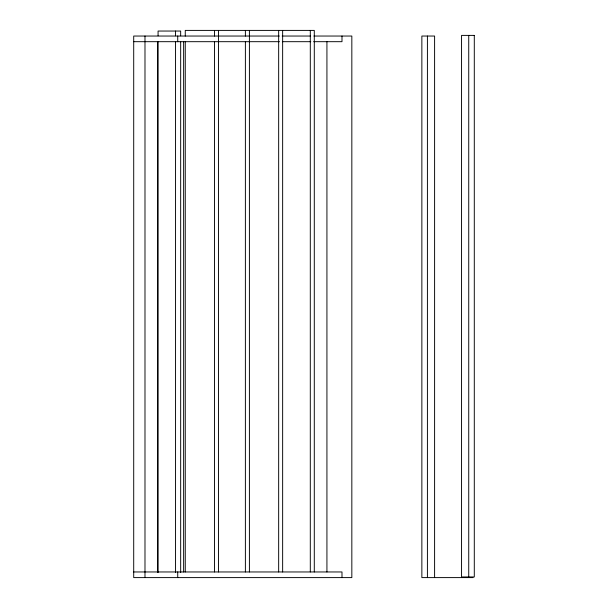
<?xml version="1.0" encoding="UTF-8"?>
<svg xmlns="http://www.w3.org/2000/svg" width="608" height="608" viewBox="0 0 608 608"><rect width="100%" height="100%" fill="white"/><g stroke="black" fill="none" stroke-linecap="round" stroke-linejoin="round"><path stroke-width="0.91" d="M279.323 36.039L133.707 36.039L133.707 577.6L351.834 577.6L351.834 36.039L313.888 36.039M282.173 36.039L310.658 36.039M133.707 41.686L279.482 41.686M282.332 41.686L310.802 41.686M313.644 41.686L341.992 41.686L341.992 36.039M133.707 571.961L341.992 571.961L341.992 577.6M473.062 577.6L421.861 577.6L421.861 36.039L434.598 36.039L434.598 577.6M468.738 35.393L468.738 576.954M427.416 36.039L427.416 577.6M326.929 41.686L326.929 571.961M314.29 571.961L314.29 30.4L185.265 30.4L185.265 36.092M310.3 30.4L310.3 571.961M282.644 30.4L282.644 571.961M278.662 30.4L278.662 571.961M249.409 30.4L249.409 571.961M245.389 30.4L245.389 36.092M245.389 41.785L245.389 571.961M218.508 30.4L218.508 571.961M214.518 30.4L214.518 36.092M214.518 41.785L214.518 571.961M185.265 41.785L185.265 571.961M183.639 41.686L183.639 571.961M180.667 35.788L180.667 31.046L158.072 31.046L158.072 35.788M180.667 41.481L180.667 572.607M177.726 36.039L177.726 41.686M177.726 571.961L177.726 577.6M175.552 31.046L175.552 35.788M175.552 41.481L175.552 572.607M158.072 41.481L158.072 572.607M157.594 41.686L157.594 571.961M144.985 36.039L144.985 577.6M474.293 35.393L461.556 35.393L461.556 576.954L474.293 576.954L474.293 35.393"/></g></svg>
